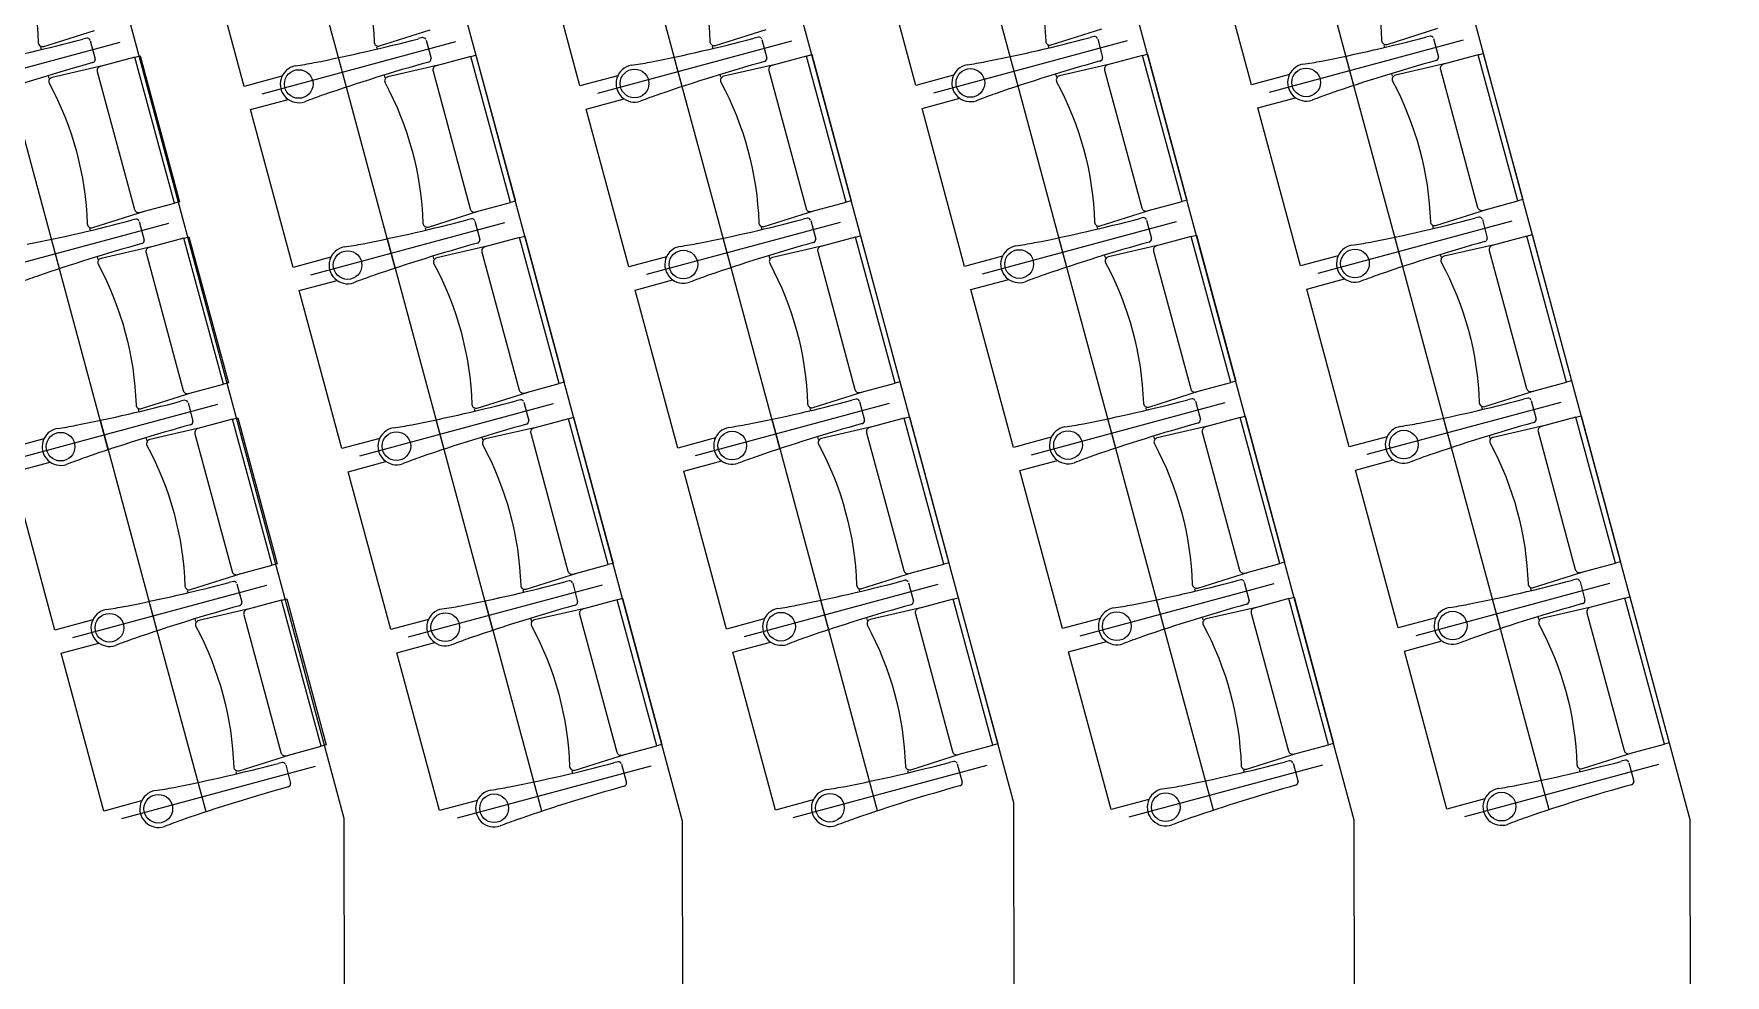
# Model space of a CAD drawing. Header units: millimetres. Extents: x 586 to 1010, y 369 to 668.
# Drawn here: x 701.26 to 706.3, y 480.1 to 482.91 of the extents above; entities that cross this region are included whole.
import ezdxf

# ---------------------------------------------------------------- set-up
doc = ezdxf.new("R2010")
doc.units = ezdxf.units.MM
doc.linetypes.add('CENTER', pattern=[2, 1.25, -0.25, 0.25, -0.25])
doc.linetypes.add('DASHED', pattern=[0.75, 0.5, -0.25])
doc.layers.add('plan line', color=7, linetype='Continuous', lineweight=15)

msp = doc.modelspace()

# ---------------------------------------------------------------- linework, layer by layer
at = {"color": 254, "lineweight": 25}
for points in [[(671.7124, 620.7085), (706.7355, 621.773), (754.2598, 613.8303), (814.6609, 600.1481), (855.7567, 598.0104), (895.0671, 567.0647), (920.0096, 542.0176), (952.0084, 521.2476), (977.2234, 504.6526), (979.6352, 479.2339), (986.3437, 463.8549), (988.7975, 462.3853)], [(654.944, 595.4717), (670.2671, 587.3174), (714.302, 595.1648), (787.0891, 595.1648), (819.3936, 580.9441), (821.0297, 562.8505), (813.4907, 552.7881), (808.7339, 539.6711), (796.4072, 534.7059), (791.0222, 527.249), (791.0222, 507.547), (797.3007, 476.5274), (814.9752, 463.8897), (836.1481, 474.6816), (874.0221, 478.5878), (885.7286, 462.7333), (863.0042, 436.0794), (845.7887, 420.6845), (845.1044, 408.6747)], [(639.2065, 583.4381), (644.7272, 575.638), (657.7961, 553.4401), (668.4043, 543.9291), (682.5178, 548.7307), (692.9838, 555.4778), (711.9339, 556.5828), (734.3456, 532.1334), (750.593, 477.7475), (754.1369, 444.164), (776.4657, 425.4473), (782.6172, 412.2355)]]:
    msp.add_spline(points, degree=3, dxfattribs=at)
at = {"layer": 'plan line'}
for p, q in [((705.1918, 480.5653), (703.6593, 486.249)), ((704.6594, 486.2506), (706.1919, 480.5668)), ((700.659, 486.2443), (702.1828, 480.5713)), ((703.1917, 480.5621), (701.6591, 486.2459)), ((702.6592, 486.2474), (704.1771, 480.6179)), ((703.8861, 482.7549), (703.7592, 483.2254)), ((704.8862, 482.7565), (704.7593, 483.227)), ((701.8859, 482.7517), (701.7591, 483.2222)), ((702.886, 482.7533), (702.7592, 483.2238)), ((701.4174, 482.8955), (701.4049, 482.8924)), ((701.4174, 482.8955), (701.4049, 482.8924)), ((701.4277, 482.8883), (701.4424, 482.833)), ((701.4277, 482.8883), (701.4424, 482.833)), ((702.4175, 482.8971), (702.405, 482.894)), ((702.4175, 482.8971), (702.405, 482.894)), ((702.4278, 482.8898), (702.4425, 482.8346)), ((702.4278, 482.8898), (702.4425, 482.8346)), ((703.4176, 482.8986), (703.4051, 482.8955)), ((703.4176, 482.8986), (703.4051, 482.8955)), ((703.4279, 482.8914), (703.4426, 482.8362)), ((703.4279, 482.8914), (703.4426, 482.8362)), ((704.2799, 482.8733), (704.2818, 482.8662)), ((704.4177, 482.9002), (704.4052, 482.8971)), ((704.4176, 482.9002), (704.4052, 482.8971)), ((704.428, 482.893), (704.4426, 482.8378)), ((704.428, 482.893), (704.4426, 482.8378)), ((705.28, 482.8749), (705.2819, 482.8678)), ((705.4177, 482.9018), (705.4053, 482.8987)), ((705.4177, 482.9018), (705.4053, 482.8987)), ((705.4281, 482.8946), (705.4427, 482.8393)), ((705.4281, 482.8946), (705.4427, 482.8393)), ((701.2796, 482.8686), (701.2815, 482.8615)), ((702.2797, 482.8701), (702.2816, 482.8631)), ((703.2798, 482.8717), (703.2817, 482.8647)), ((701.3024, 482.7839), (701.3046, 482.7757)), ((701.9985, 482.7821), (701.8859, 482.7517)), ((702.3025, 482.7854), (702.3047, 482.7773)), ((702.9986, 482.7837), (702.886, 482.7533)), ((703.3026, 482.787), (703.3048, 482.7789)), ((703.9987, 482.7852), (703.8861, 482.7549)), ((704.3027, 482.7886), (704.3049, 482.7805)), ((704.9988, 482.7868), (704.8862, 482.7565)), ((705.3028, 482.7902), (705.305, 482.782)), ((701.9045, 482.6827), (702.0171, 482.713)), ((702.0314, 482.2122), (701.9045, 482.6827)), ((702.9046, 482.6843), (703.0172, 482.7146)), ((703.0315, 482.2138), (702.9046, 482.6843)), ((703.9047, 482.6859), (704.0173, 482.7162)), ((704.0316, 482.2153), (703.9047, 482.6859)), ((704.9048, 482.6874), (705.0174, 482.7178)), ((705.0317, 482.2169), (704.9048, 482.6874)), ((701.4251, 482.329), (701.427, 482.322)), ((701.5628, 482.3559), (701.5504, 482.3528)), ((701.5628, 482.3559), (701.5504, 482.3528)), ((701.5732, 482.3487), (701.5878, 482.2935)), ((701.5732, 482.3487), (701.5878, 482.2935)), ((702.4252, 482.3306), (702.4271, 482.3236)), ((702.5629, 482.3575), (702.5505, 482.3544)), ((702.5629, 482.3575), (702.5505, 482.3544)), ((702.5733, 482.3503), (702.5879, 482.2951)), ((702.5733, 482.3503), (702.5879, 482.2951)), ((703.4253, 482.3322), (703.4272, 482.3251)), ((703.563, 482.3591), (703.5506, 482.356)), ((703.563, 482.3591), (703.5506, 482.356)), ((703.5734, 482.3519), (703.588, 482.2966)), ((703.5734, 482.3519), (703.588, 482.2966)), ((704.4254, 482.3338), (704.4273, 482.3267)), ((704.5631, 482.3607), (704.5507, 482.3576)), ((704.5631, 482.3607), (704.5507, 482.3576)), ((704.5735, 482.3535), (704.5881, 482.2982)), ((704.5735, 482.3535), (704.5881, 482.2982)), ((705.4254, 482.3353), (705.4273, 482.3283)), ((705.5632, 482.3623), (705.5507, 482.3592)), ((705.5632, 482.3623), (705.5507, 482.3592)), ((705.5736, 482.3551), (705.5882, 482.2998)), ((705.5736, 482.3551), (705.5882, 482.2998)), ((701.4479, 482.2443), (701.4501, 482.2362)), ((702.144, 482.2425), (702.0314, 482.2122)), ((702.448, 482.2459), (702.4502, 482.2378)), ((703.1441, 482.2441), (703.0315, 482.2138)), ((703.4481, 482.2475), (703.4503, 482.2394)), ((704.1442, 482.2457), (704.0316, 482.2153)), ((704.4482, 482.2491), (704.4504, 482.2409)), ((705.1442, 482.2473), (705.0317, 482.2169)), ((705.4483, 482.2506), (705.4505, 482.2425)), ((702.05, 482.1432), (702.1626, 482.1735)), ((703.0501, 482.1447), (703.1627, 482.1751)), ((704.0502, 482.1463), (704.1628, 482.1767)), ((705.0503, 482.1479), (705.1629, 482.1783)), ((702.1769, 481.6727), (702.05, 482.1432)), ((703.177, 481.6742), (703.0501, 482.1447)), ((704.1771, 481.6758), (704.0502, 482.1463)), ((705.1772, 481.6774), (705.0503, 482.1479)), ((701.7083, 481.8164), (701.6958, 481.8133)), ((701.7083, 481.8164), (701.6959, 481.8133)), ((702.7084, 481.818), (702.6959, 481.8149)), ((702.7084, 481.818), (702.696, 481.8149)), ((703.7085, 481.8196), (703.696, 481.8165)), ((703.7085, 481.8196), (703.696, 481.8165)), ((704.7086, 481.8211), (704.6961, 481.818)), ((704.7086, 481.8211), (704.6961, 481.818)), ((705.7087, 481.8227), (705.6962, 481.8196)), ((705.7087, 481.8227), (705.6962, 481.8196)), ((705.7191, 481.8155), (705.7337, 481.7603)), ((705.7191, 481.8155), (705.7337, 481.7603)), ((701.5706, 481.7895), (701.5725, 481.7824)), ((701.7187, 481.8092), (701.7333, 481.754)), ((701.7187, 481.8092), (701.7333, 481.754)), ((702.5707, 481.7911), (702.5726, 481.784)), ((702.7188, 481.8108), (702.7334, 481.7555)), ((702.7188, 481.8108), (702.7334, 481.7555)), ((703.5707, 481.7927), (703.5726, 481.7856)), ((703.7189, 481.8124), (703.7335, 481.7571)), ((703.7189, 481.8124), (703.7335, 481.7571)), ((704.5708, 481.7942), (704.5727, 481.7872)), ((704.719, 481.8139), (704.7336, 481.7587)), ((704.719, 481.8139), (704.7336, 481.7587)), ((705.5709, 481.7958), (705.5728, 481.7888)), ((701.2894, 481.7014), (701.1768, 481.6711)), ((701.5934, 481.7048), (701.5956, 481.6967)), ((702.2895, 481.703), (702.1769, 481.6727)), ((702.5935, 481.7064), (702.5957, 481.6982)), ((703.2896, 481.7046), (703.177, 481.6742)), ((703.5936, 481.708), (703.5958, 481.6998)), ((704.2896, 481.7062), (704.1771, 481.6758)), ((704.5937, 481.7095), (704.5959, 481.7014)), ((705.2897, 481.7077), (705.1772, 481.6774)), ((705.5938, 481.7111), (705.596, 481.703)), ((701.1954, 481.6021), (701.308, 481.6324)), ((702.1955, 481.6036), (702.3081, 481.634)), ((703.1956, 481.6052), (703.3082, 481.6356)), ((704.1957, 481.6068), (704.3083, 481.6371)), ((705.1958, 481.6084), (705.3083, 481.6387)), ((701.3223, 481.1316), (701.1954, 481.6021)), ((702.3224, 481.1331), (702.1955, 481.6036)), ((703.3225, 481.1347), (703.1956, 481.6052)), ((704.3226, 481.1363), (704.1957, 481.6068)), ((705.3226, 481.1379), (705.1958, 481.6084)), ((701.8538, 481.2769), (701.8413, 481.2738)), ((701.8538, 481.2769), (701.8413, 481.2738)), ((701.8642, 481.2697), (701.8788, 481.2144)), ((701.8642, 481.2697), (701.8788, 481.2144)), ((702.8539, 481.2785), (702.8414, 481.2754)), ((702.8539, 481.2785), (702.8414, 481.2754)), ((702.8643, 481.2713), (702.8789, 481.216)), ((702.8643, 481.2713), (702.8789, 481.216)), ((703.854, 481.28), (703.8415, 481.2769)), ((703.854, 481.28), (703.8415, 481.2769)), ((703.8644, 481.2728), (703.879, 481.2176)), ((703.8644, 481.2728), (703.879, 481.2176)), ((704.8541, 481.2816), (704.8416, 481.2785)), ((704.8541, 481.2816), (704.8416, 481.2785)), ((704.8644, 481.2744), (704.8791, 481.2192)), ((704.8644, 481.2744), (704.8791, 481.2192)), ((705.8542, 481.2832), (705.8417, 481.2801)), ((705.8542, 481.2832), (705.8417, 481.2801)), ((705.8645, 481.276), (705.8792, 481.2207)), ((705.8645, 481.276), (705.8792, 481.2207)), ((701.716, 481.25), (701.7179, 481.2429)), ((702.7161, 481.2515), (702.718, 481.2445)), ((703.7162, 481.2531), (703.7181, 481.2461)), ((704.7163, 481.2547), (704.7182, 481.2477)), ((705.7164, 481.2563), (705.7183, 481.2492)), ((701.4348, 481.1619), (701.3223, 481.1316)), ((701.7389, 481.1653), (701.7411, 481.1571)), ((702.4349, 481.1635), (702.3224, 481.1331)), ((702.739, 481.1669), (702.7412, 481.1587)), ((703.435, 481.1651), (703.3225, 481.1347)), ((703.7391, 481.1684), (703.7413, 481.1603)), ((704.4351, 481.1666), (704.3226, 481.1363)), ((704.7392, 481.17), (704.7413, 481.1619)), ((705.4352, 481.1682), (705.3226, 481.1379)), ((705.7392, 481.1716), (705.7414, 481.1635)), ((701.3409, 481.0625), (701.4535, 481.0929)), ((701.4677, 480.592), (701.3409, 481.0625)), ((702.341, 481.0641), (702.4536, 481.0945)), ((702.4678, 480.5936), (702.341, 481.0641)), ((703.3411, 481.0657), (703.4536, 481.096)), ((703.4679, 480.5952), (703.3411, 481.0657)), ((704.3412, 481.0673), (704.4537, 481.0976)), ((704.468, 480.5968), (704.3412, 481.0673)), ((705.3412, 481.0688), (705.4538, 481.0992)), ((705.4681, 480.5983), (705.3412, 481.0688)), ((701.8615, 480.7104), (701.8634, 480.7034)), ((701.9993, 480.7374), (701.9868, 480.7343)), ((702.0096, 480.7301), (702.0243, 480.6749)), ((702.8616, 480.712), (702.8635, 480.705)), ((702.9994, 480.7389), (702.9869, 480.7358)), ((703.0097, 480.7317), (703.0244, 480.6765)), ((703.8617, 480.7136), (703.8636, 480.7065)), ((703.9995, 480.7405), (703.987, 480.7374)), ((704.0098, 480.7333), (704.0245, 480.6781)), ((704.8618, 480.7152), (704.8637, 480.7081)), ((704.9996, 480.7421), (704.9871, 480.739)), ((705.0099, 480.7349), (705.0246, 480.6796)), ((705.8619, 480.7167), (705.8638, 480.7097)), ((705.9997, 480.7437), (705.9872, 480.7406)), ((706.01, 480.7365), (706.0246, 480.6812)), ((701.5803, 480.6224), (701.4677, 480.592)), ((702.5804, 480.624), (702.4678, 480.5936)), ((703.5805, 480.6255), (703.4679, 480.5952)), ((704.1771, 480.6179), (704.1946, 469.5437)), ((704.5806, 480.6271), (704.468, 480.5968)), ((705.5807, 480.6287), (705.4681, 480.5983)), ((702.1828, 480.5713), (702.2001, 469.5621)), ((703.209, 469.5964), (703.1917, 480.5621)), ((705.2023, 469.5739), (705.1918, 480.5653)), ((706.1919, 480.5668), (706.2092, 469.6012))]:
    msp.add_line(p, q, dxfattribs=at)
at = {"layer": 'plan line', "linetype": 'DASHED', "ltscale": 3}
for p, q in [((702.1905, 482.7497), (702.0214, 483.3769)), ((703.1906, 482.7513), (703.0215, 483.3785)), ((704.1907, 482.7529), (704.0216, 483.38)), ((705.1907, 482.7545), (705.0216, 483.3816)), ((701.3358, 482.2086), (701.1667, 482.8358)), ((702.336, 482.2102), (702.1668, 482.8374)), ((703.336, 482.2118), (703.1669, 482.8389)), ((704.3361, 482.2134), (704.167, 482.8405)), ((705.3362, 482.2149), (705.1671, 482.8421)), ((701.4813, 481.6691), (701.3122, 482.2962)), ((702.4814, 481.6707), (702.3123, 482.2978)), ((703.4815, 481.6723), (703.3124, 482.2994)), ((704.4816, 481.6738), (704.3125, 482.301)), ((705.4817, 481.6754), (705.3126, 482.3026)), ((701.6268, 481.1296), (701.4577, 481.7567)), ((702.6269, 481.1312), (702.4578, 481.7583)), ((703.627, 481.1327), (703.4579, 481.7599)), ((704.6271, 481.1343), (704.458, 481.7615)), ((705.6272, 481.1359), (705.4581, 481.763)), ((701.7723, 480.59), (701.6032, 481.2172)), ((702.7724, 480.5916), (702.6033, 481.2188)), ((703.7725, 480.5932), (703.6034, 481.2203)), ((704.7726, 480.5948), (704.6035, 481.2219)), ((705.7727, 480.5964), (705.6036, 481.2235))]:
    msp.add_line(p, q, dxfattribs=at)
at = {"layer": 'plan line', "linetype": 'CENTER', "ltscale": 3}
for p, q in [((701.5155, 482.8829), (700.9382, 482.7272)), ((701.5155, 482.8829), (700.9382, 482.7272)), ((702.5156, 482.8845), (701.9383, 482.7288)), ((702.5156, 482.8845), (701.9383, 482.7288)), ((703.5157, 482.8861), (702.9384, 482.7304)), ((703.5157, 482.8861), (702.9384, 482.7304)), ((704.5158, 482.8876), (703.9384, 482.732)), ((704.5158, 482.8876), (703.9384, 482.732)), ((705.5159, 482.8892), (704.9385, 482.7335)), ((705.5159, 482.8892), (704.9385, 482.7335)), ((701.661, 482.3434), (701.0836, 482.1877)), ((701.661, 482.3434), (701.0836, 482.1877)), ((702.6611, 482.3449), (702.0837, 482.1893)), ((702.6611, 482.3449), (702.0837, 482.1893)), ((703.6612, 482.3465), (703.0838, 482.1909)), ((703.6612, 482.3465), (703.0838, 482.1909)), ((704.6612, 482.3481), (704.0839, 482.1924)), ((704.6612, 482.3481), (704.0839, 482.1924)), ((705.6613, 482.3497), (705.084, 482.194)), ((705.6613, 482.3497), (705.084, 482.194)), ((701.8064, 481.8038), (701.2291, 481.6482)), ((701.8064, 481.8038), (701.2291, 481.6482)), ((702.8065, 481.8054), (702.2292, 481.6497)), ((702.8065, 481.8054), (702.2292, 481.6497)), ((703.8066, 481.807), (703.2293, 481.6513)), ((703.8066, 481.807), (703.2293, 481.6513)), ((704.8067, 481.8086), (704.2294, 481.6529)), ((704.8067, 481.8086), (704.2294, 481.6529)), ((705.8068, 481.8102), (705.2295, 481.6545)), ((705.8068, 481.8102), (705.2295, 481.6545)), ((701.9519, 481.2643), (701.3746, 481.1086)), ((701.9519, 481.2643), (701.3746, 481.1086)), ((702.952, 481.2659), (702.3747, 481.1102)), ((702.952, 481.2659), (702.3747, 481.1102)), ((703.9521, 481.2675), (703.3748, 481.1118)), ((703.9521, 481.2675), (703.3748, 481.1118)), ((704.9522, 481.269), (704.3749, 481.1134)), ((704.9522, 481.269), (704.3749, 481.1134)), ((705.9523, 481.2706), (705.375, 481.115)), ((705.9523, 481.2706), (705.375, 481.115)), ((702.0974, 480.7248), (701.5201, 480.5691)), ((703.0975, 480.7264), (702.5202, 480.5707)), ((704.0976, 480.7279), (703.5203, 480.5723)), ((705.0977, 480.7295), (704.5204, 480.5738)), ((706.0978, 480.7311), (705.5205, 480.5754))]:
    msp.add_line(p, q, dxfattribs=at)
at = {"layer": 'plan line'}
for points in [[(701.3228, 483.3538), (701.1685, 483.3182, 0.474715), (701.1598, 483.3006, -0.115865), (701.2728, 482.8815, 0.474715), (701.2892, 482.8707), (701.4402, 482.9185)], [(702.3229, 483.3554), (702.1686, 483.3198, 0.474715), (702.1599, 483.3022, -0.115865), (702.2729, 482.8831, 0.474715), (702.2893, 482.8723), (702.4403, 482.9201)], [(703.323, 483.3569), (703.1687, 483.3214, 0.474715), (703.16, 483.3038, -0.115865), (703.273, 482.8847, 0.474715), (703.2894, 482.8739), (703.4404, 482.9217)], [(704.3231, 483.3585), (704.1688, 483.323, 0.474715), (704.1601, 483.3054, -0.115865), (704.2731, 482.8863, 0.474715), (704.2895, 482.8754), (704.4405, 482.9232)], [(705.3232, 483.3601), (705.1689, 483.3245, 0.474715), (705.1602, 483.3069, -0.115865), (705.2732, 482.8879, 0.474715), (705.2896, 482.877), (705.4406, 482.9248)], [(701.5606, 482.8391), (701.4572, 482.8113, 0.414214), (701.4483, 482.7957), (701.559, 482.385, 0.414214), (701.5746, 482.376), (701.6787, 482.404), (701.5606, 482.8391)], [(702.5607, 482.8407), (702.4573, 482.8129, 0.414214), (702.4484, 482.7973), (702.5591, 482.3865, 0.414214), (702.5747, 482.3776), (702.6788, 482.4056), (702.5607, 482.8407)], [(703.5608, 482.8423), (703.4574, 482.8144, 0.414214), (703.4485, 482.7989), (703.5592, 482.3881, 0.414214), (703.5748, 482.3792), (703.6789, 482.4072), (703.5608, 482.8423)], [(704.5609, 482.8438), (704.4575, 482.816, 0.414214), (704.4486, 482.8004), (704.5593, 482.3897, 0.414214), (704.5749, 482.3807), (704.679, 482.4088), (704.5609, 482.8438)], [(705.5609, 482.8454), (705.4576, 482.8176, 0.414214), (705.4487, 482.802), (705.5594, 482.3913, 0.414214), (705.575, 482.3823), (705.6791, 482.4103), (705.5609, 482.8454)], [(701.4683, 482.8143), (701.314, 482.7787, 0.474715), (701.3053, 482.7611, -0.115865), (701.4183, 482.342, 0.474715), (701.4347, 482.3312), (701.5857, 482.379)], [(702.4684, 482.8158), (702.3141, 482.7803, 0.474715), (702.3054, 482.7627, -0.115865), (702.4184, 482.3436, 0.474715), (702.4348, 482.3327), (702.5858, 482.3806)], [(703.4685, 482.8174), (703.3142, 482.7819, 0.474715), (703.3055, 482.7643, -0.115865), (703.4185, 482.3452, 0.474715), (703.4349, 482.3343), (703.5859, 482.3821)], [(704.4686, 482.819), (704.3143, 482.7834, 0.474715), (704.3056, 482.7658, -0.115865), (704.4186, 482.3468, 0.474715), (704.435, 482.3359), (704.586, 482.3837)], [(705.4687, 482.8206), (705.3144, 482.785, 0.474715), (705.3057, 482.7674, -0.115865), (705.4187, 482.3483, 0.474715), (705.435, 482.3375), (705.586, 482.3853)], [(701.6138, 482.2747), (701.4595, 482.2392, 0.474715), (701.4508, 482.2216, -0.115865), (701.5638, 481.8025, 0.474715), (701.5801, 481.7916), (701.7311, 481.8395)], [(701.7061, 482.2996), (701.6027, 482.2718, 0.414214), (701.5938, 482.2562), (701.7045, 481.8454, 0.414214), (701.7201, 481.8365), (701.8242, 481.8645), (701.7061, 482.2996)], [(702.6139, 482.2763), (702.4596, 482.2408, 0.474715), (702.4509, 482.2232, -0.115865), (702.5639, 481.8041, 0.474715), (702.5802, 481.7932), (702.7312, 481.841)], [(702.7062, 482.3012), (702.6028, 482.2733, 0.414214), (702.5939, 482.2578), (702.7046, 481.847, 0.414214), (702.7202, 481.8381), (702.8243, 481.8661), (702.7062, 482.3012)], [(703.614, 482.2779), (703.4597, 482.2423, 0.474715), (703.451, 482.2247, -0.115865), (703.564, 481.8056, 0.474715), (703.5803, 481.7948), (703.7313, 481.8426)], [(703.7063, 482.3027), (703.6029, 482.2749, 0.414214), (703.594, 482.2593), (703.7047, 481.8486, 0.414214), (703.7203, 481.8396), (703.8244, 481.8677), (703.7063, 482.3027)], [(704.6141, 482.2795), (704.4598, 482.2439, 0.474715), (704.4511, 482.2263, -0.115865), (704.5641, 481.8072, 0.474715), (704.5804, 481.7964), (704.7314, 481.8442)], [(704.7063, 482.3043), (704.603, 482.2765, 0.414214), (704.5941, 482.2609), (704.7048, 481.8502, 0.414214), (704.7204, 481.8412), (704.8244, 481.8692), (704.7063, 482.3043)], [(705.6141, 482.281), (705.4598, 482.2455, 0.474715), (705.4512, 482.2279, -0.115865), (705.5642, 481.8088, 0.474715), (705.5805, 481.7979), (705.7315, 481.8458)], [(705.7064, 482.3059), (705.6031, 482.2781, 0.414214), (705.5941, 482.2625), (705.7049, 481.8517, 0.414214), (705.7205, 481.8428), (705.8245, 481.8708), (705.7064, 482.3059)], [(704.8518, 481.7648), (704.7485, 481.737, 0.414214), (704.7395, 481.7214), (704.8503, 481.3106, 0.414214), (704.8659, 481.3017), (704.9699, 481.3297), (704.8518, 481.7648)], [(705.8519, 481.7664), (705.7486, 481.7385, 0.414214), (705.7396, 481.723), (705.8504, 481.3122, 0.414214), (705.8659, 481.3033), (705.97, 481.3313), (705.8519, 481.7664)], [(701.7593, 481.7352), (701.605, 481.6996, 0.474715), (701.5963, 481.682, -0.115865), (701.7093, 481.263, 0.474715), (701.7256, 481.2521), (701.8766, 481.2999)], [(701.8515, 481.7601), (701.7482, 481.7322, 0.414214), (701.7393, 481.7167), (701.85, 481.3059, 0.414214), (701.8656, 481.2969), (701.9696, 481.325), (701.8515, 481.7601)], [(702.7594, 481.7368), (702.6051, 481.7012, 0.474715), (702.5964, 481.6836, -0.115865), (702.7094, 481.2645, 0.474715), (702.7257, 481.2537), (702.8767, 481.3015)], [(702.8516, 481.7616), (702.7483, 481.7338, 0.414214), (702.7394, 481.7182), (702.8501, 481.3075, 0.414214), (702.8657, 481.2985), (702.9697, 481.3266), (702.8516, 481.7616)], [(703.7595, 481.7384), (703.6051, 481.7028, 0.474715), (703.5965, 481.6852, -0.115865), (703.7095, 481.2661, 0.474715), (703.7258, 481.2553), (703.8768, 481.3031)], [(703.8517, 481.7632), (703.7484, 481.7354, 0.414214), (703.7394, 481.7198), (703.8502, 481.3091, 0.414214), (703.8658, 481.3001), (703.9698, 481.3281), (703.8517, 481.7632)], [(704.7595, 481.7399), (704.6052, 481.7044, 0.474715), (704.5966, 481.6868, -0.115865), (704.7096, 481.2677, 0.474715), (704.7259, 481.2568), (704.8769, 481.3047)], [(705.7596, 481.7415), (705.6053, 481.706, 0.474715), (705.5966, 481.6884, -0.115865), (705.7097, 481.2693, 0.474715), (705.726, 481.2584), (705.877, 481.3062)], [(701.997, 481.2205), (701.8937, 481.1927, 0.414214), (701.8847, 481.1771), (701.9955, 480.7664, 0.414214), (702.0111, 480.7574), (702.1151, 480.7854), (701.997, 481.2205)], [(702.9971, 481.2221), (702.8938, 481.1943, 0.414214), (702.8848, 481.1787), (702.9956, 480.7679, 0.414214), (703.0112, 480.759), (703.1152, 480.787), (702.9971, 481.2221)], [(703.9972, 481.2237), (703.8939, 481.1958, 0.414214), (703.8849, 481.1803), (703.9957, 480.7695, 0.414214), (704.0112, 480.7606), (704.1153, 480.7886), (703.9972, 481.2237)], [(704.9973, 481.2253), (704.894, 481.1974, 0.414214), (704.885, 481.1819), (704.9958, 480.7711, 0.414214), (705.0113, 480.7621), (705.1154, 480.7902), (704.9973, 481.2253)], [(705.9974, 481.2268), (705.8941, 481.199, 0.414214), (705.8851, 481.1834), (705.9959, 480.7727, 0.414214), (706.0114, 480.7637), (706.1155, 480.7918), (705.9974, 481.2268)], [(701.9047, 481.1957), (701.7504, 481.1601, 0.474715), (701.7418, 481.1425, -0.115865), (701.8548, 480.7234, 0.474715), (701.8711, 480.7126), (702.0221, 480.7604)], [(702.9048, 481.1972), (702.7505, 481.1617, 0.474715), (702.7419, 481.1441, -0.115865), (702.8549, 480.725, 0.474715), (702.8712, 480.7142), (703.0222, 480.762)], [(703.9049, 481.1988), (703.7506, 481.1633, 0.474715), (703.742, 481.1457, -0.115865), (703.855, 480.7266, 0.474715), (703.8713, 480.7157), (704.0223, 480.7635)], [(704.905, 481.2004), (704.7507, 481.1648, 0.474715), (704.742, 481.1473, -0.115865), (704.855, 480.7282, 0.474715), (704.8714, 480.7173), (705.0224, 480.7651)], [(705.9051, 481.202), (705.7508, 481.1664, 0.474715), (705.7421, 481.1488, -0.115865), (705.8551, 480.7297, 0.474715), (705.8715, 480.7189), (706.0225, 480.7667)]]:
    msp.add_lwpolyline(points, format="xyb", dxfattribs=at)
for points in [[(701.576, 482.8433), (701.6934, 482.408), (701.6787, 482.404), (701.5606, 482.8391), (701.576, 482.8433)], [(702.5761, 482.8449), (702.6935, 482.4096), (702.6788, 482.4056), (702.5607, 482.8407), (702.5761, 482.8449)], [(703.5762, 482.8464), (703.6936, 482.4112), (703.6789, 482.4072), (703.5608, 482.8423), (703.5762, 482.8464)], [(704.5763, 482.848), (704.6937, 482.4127), (704.679, 482.4088), (704.5609, 482.8438), (704.5763, 482.848)], [(705.5764, 482.8496), (705.6938, 482.4143), (705.6791, 482.4103), (705.5609, 482.8454), (705.5764, 482.8496)], [(701.7215, 482.3037), (701.8389, 481.8685), (701.8242, 481.8645), (701.7061, 482.2996), (701.7215, 482.3037)], [(702.7216, 482.3053), (702.839, 481.8701), (702.8243, 481.8661), (702.7062, 482.3012), (702.7216, 482.3053)], [(703.7217, 482.3069), (703.8391, 481.8716), (703.8244, 481.8677), (703.7063, 482.3027), (703.7217, 482.3069)], [(704.7218, 482.3085), (704.8392, 481.8732), (704.8244, 481.8692), (704.7063, 482.3043), (704.7218, 482.3085)], [(705.7219, 482.3101), (705.8392, 481.8748), (705.8245, 481.8708), (705.7064, 482.3059), (705.7219, 482.3101)], [(702.8671, 481.7658), (702.9845, 481.3305), (702.9697, 481.3266), (702.8516, 481.7616), (702.8671, 481.7658)], [(703.8672, 481.7674), (703.9846, 481.3321), (703.9698, 481.3281), (703.8517, 481.7632), (703.8672, 481.7674)], [(704.8673, 481.769), (704.9846, 481.3337), (704.9699, 481.3297), (704.8518, 481.7648), (704.8673, 481.769)], [(705.8674, 481.7705), (705.9847, 481.3353), (705.97, 481.3313), (705.8519, 481.7664), (705.8674, 481.7705)], [(701.867, 481.7642), (701.9844, 481.3289), (701.9696, 481.325), (701.8515, 481.7601), (701.867, 481.7642)], [(702.0125, 481.2247), (702.1298, 480.7894), (702.1151, 480.7854), (701.997, 481.2205), (702.0125, 481.2247)], [(703.0126, 481.2263), (703.1299, 480.791), (703.1152, 480.787), (702.9971, 481.2221), (703.0126, 481.2263)], [(704.0127, 481.2278), (704.13, 480.7926), (704.1153, 480.7886), (703.9972, 481.2237), (704.0127, 481.2278)], [(705.0128, 481.2294), (705.1301, 480.7941), (705.1154, 480.7902), (704.9973, 481.2253), (705.0128, 481.2294)], [(706.0128, 481.231), (706.1302, 480.7957), (706.1155, 480.7918), (705.9974, 481.2268), (706.0128, 481.231)]]:
    msp.add_lwpolyline(points, dxfattribs=at)
for centre in [(702.0484, 482.7589), (702.0484, 482.7589), (703.0485, 482.7604), (703.0485, 482.7604), (704.0486, 482.762), (704.0486, 482.762), (705.0487, 482.7636), (705.0487, 482.7636), (702.1939, 482.2193), (702.1939, 482.2193), (703.194, 482.2209), (703.194, 482.2209), (704.1941, 482.2225), (704.1941, 482.2225), (705.1941, 482.2241), (705.1941, 482.2241), (701.3392, 481.6782), (701.3392, 481.6782), (702.3393, 481.6798), (702.3393, 481.6798), (703.3394, 481.6814), (703.3394, 481.6814), (704.3395, 481.683), (704.3395, 481.683), (705.3396, 481.6845), (705.3396, 481.6845), (701.4847, 481.1387), (701.4847, 481.1387), (702.4848, 481.1403), (702.4848, 481.1403), (703.4849, 481.1418), (703.4849, 481.1418), (704.485, 481.1434), (704.485, 481.1434), (705.4851, 481.145), (705.4851, 481.145), (701.6302, 480.5992), (702.6303, 480.6007), (703.6304, 480.6023), (704.6305, 480.6039), (705.6306, 480.6055)]:
    msp.add_circle(centre, 0.0427, dxfattribs=at)
for centre, radius, start, end in [((700.1309, 487.7238), 4.9966, 281.1162, 284.7717), ((700.1309, 487.7238), 4.9966, 281.1162, 284.7717), ((701.4184, 482.8862), 0.00935, 23.5288, 96.652), ((701.4184, 482.8862), 0.00935, 23.5288, 96.652), ((701.131, 487.7254), 4.9966, 281.1162, 284.7717), ((701.131, 487.7254), 4.9966, 281.1162, 284.7717), ((702.4185, 482.8878), 0.00935, 23.5288, 96.652), ((702.4185, 482.8878), 0.00935, 23.5288, 96.652), ((702.1311, 487.727), 4.9966, 281.1162, 284.7717), ((702.1311, 487.727), 4.9966, 281.1162, 284.7717), ((703.4186, 482.8893), 0.00935, 23.5288, 96.652), ((703.4186, 482.8893), 0.00935, 23.5288, 96.652), ((703.1312, 487.7286), 4.9966, 281.1162, 284.7717), ((703.1312, 487.7286), 4.9966, 281.1162, 284.7717), ((704.4187, 482.8909), 0.00935, 23.5288, 96.652), ((704.4187, 482.8909), 0.00935, 23.5288, 96.652), ((704.1313, 487.7302), 4.9966, 281.1162, 284.7717), ((704.1313, 487.7302), 4.9966, 281.1162, 284.7717), ((705.4188, 482.8925), 0.00935, 23.5288, 96.652), ((705.4188, 482.8925), 0.00935, 23.5288, 96.652), ((702.8638, 477.689), 5.3287, 105.5499, 109.0735), ((702.8638, 477.689), 5.3287, 105.5499, 109.0735), ((701.4327, 482.832), 0.00967, 284.4661, 5.9165), ((701.4327, 482.832), 0.00967, 284.4661, 5.9165), ((701.8991, 483.798), 0.9947, 278.0552, 281.318), ((701.8991, 483.798), 0.9947, 278.0552, 281.318), ((703.8639, 477.6906), 5.3287, 105.5499, 109.0735), ((703.8639, 477.6906), 5.3287, 105.5499, 109.0735), ((702.4328, 482.8336), 0.00967, 284.4661, 5.9165), ((702.4328, 482.8336), 0.00967, 284.4661, 5.9165), ((702.8992, 483.7995), 0.9947, 278.0552, 281.318), ((702.8992, 483.7995), 0.9947, 278.0552, 281.318), ((704.864, 477.6922), 5.3287, 105.5499, 109.0735), ((704.864, 477.6922), 5.3287, 105.5499, 109.0735), ((703.4329, 482.8352), 0.00967, 284.4661, 5.9165), ((703.4329, 482.8352), 0.00967, 284.4661, 5.9165), ((703.8993, 483.8011), 0.9947, 278.0552, 281.318), ((703.8993, 483.8011), 0.9947, 278.0552, 281.318), ((705.864, 477.6938), 5.3287, 105.5499, 109.0735), ((705.864, 477.6938), 5.3287, 105.5499, 109.0735), ((704.433, 482.8368), 0.00967, 284.4661, 5.9165), ((704.433, 482.8368), 0.00967, 284.4661, 5.9165), ((704.8994, 483.8027), 0.9947, 278.0552, 281.318), ((704.8994, 483.8027), 0.9947, 278.0552, 281.318), ((706.8641, 477.6953), 5.3287, 105.5499, 109.0735), ((706.8641, 477.6953), 5.3287, 105.5499, 109.0735), ((705.4331, 482.8383), 0.00967, 284.4661, 5.9165), ((705.4331, 482.8383), 0.00967, 284.4661, 5.9165), ((702.0487, 482.7586), 0.0554, 100.5424, 288.5847), ((702.0487, 482.7586), 0.0554, 100.5424, 288.5847), ((703.0487, 482.7602), 0.0554, 100.5424, 288.5847), ((703.0487, 482.7602), 0.0554, 100.5424, 288.5847), ((704.0488, 482.7617), 0.0554, 100.5424, 288.5847), ((704.0488, 482.7617), 0.0554, 100.5424, 288.5847), ((705.0489, 482.7633), 0.0554, 100.5424, 288.5847), ((705.0489, 482.7633), 0.0554, 100.5424, 288.5847), ((703.46, 479.0044), 3.9554, 109.7628, 110.6309), ((703.46, 479.0044), 3.9554, 109.7628, 110.6309), ((704.4601, 479.006), 3.9554, 109.7628, 110.6309), ((704.4601, 479.006), 3.9554, 109.7628, 110.6309), ((705.4601, 479.0075), 3.9554, 109.7628, 110.6309), ((705.4601, 479.0075), 3.9554, 109.7628, 110.6309), ((706.4602, 479.0091), 3.9554, 109.7628, 110.6309), ((706.4602, 479.0091), 3.9554, 109.7628, 110.6309), ((700.2764, 487.1843), 4.9966, 281.1162, 284.7717), ((700.2764, 487.1843), 4.9966, 281.1162, 284.7717), ((701.5639, 482.3467), 0.00935, 23.5288, 96.652), ((701.5639, 482.3467), 0.00935, 23.5288, 96.652), ((701.2765, 487.1859), 4.9966, 281.1162, 284.7717), ((701.2765, 487.1859), 4.9966, 281.1162, 284.7717), ((702.564, 482.3482), 0.00935, 23.5288, 96.652), ((702.564, 482.3482), 0.00935, 23.5288, 96.652), ((702.2766, 487.1875), 4.9966, 281.1162, 284.7717), ((702.2766, 487.1875), 4.9966, 281.1162, 284.7717), ((703.5641, 482.3498), 0.00935, 23.5288, 96.652), ((703.5641, 482.3498), 0.00935, 23.5288, 96.652), ((703.2767, 487.189), 4.9966, 281.1162, 284.7717), ((703.2767, 487.189), 4.9966, 281.1162, 284.7717), ((704.5642, 482.3514), 0.00935, 23.5288, 96.652), ((704.5642, 482.3514), 0.00935, 23.5288, 96.652), ((704.2768, 487.1906), 4.9966, 281.1162, 284.7717), ((704.2768, 487.1906), 4.9966, 281.1162, 284.7717), ((705.5643, 482.353), 0.00935, 23.5288, 96.652), ((705.5643, 482.353), 0.00935, 23.5288, 96.652), ((703.0092, 477.1495), 5.3287, 105.5499, 109.0735), ((703.0092, 477.1495), 5.3287, 105.5499, 109.0735), ((701.5782, 482.2925), 0.00967, 284.4661, 5.9165), ((701.5782, 482.2925), 0.00967, 284.4661, 5.9165), ((702.1941, 482.219), 0.0554, 100.5424, 288.5847), ((702.1941, 482.219), 0.0554, 100.5424, 288.5847), ((702.0446, 483.2584), 0.9947, 278.0552, 281.318), ((702.0446, 483.2584), 0.9947, 278.0552, 281.318), ((704.0093, 477.1511), 5.3287, 105.5499, 109.0735), ((704.0093, 477.1511), 5.3287, 105.5499, 109.0735), ((702.5783, 482.2941), 0.00967, 284.4661, 5.9165), ((702.5783, 482.2941), 0.00967, 284.4661, 5.9165), ((703.1942, 482.2206), 0.0554, 100.5424, 288.5847), ((703.1942, 482.2206), 0.0554, 100.5424, 288.5847), ((703.0447, 483.26), 0.9947, 278.0552, 281.318), ((703.0447, 483.26), 0.9947, 278.0552, 281.318), ((705.0094, 477.1527), 5.3287, 105.5499, 109.0735), ((705.0094, 477.1527), 5.3287, 105.5499, 109.0735), ((703.5784, 482.2957), 0.00967, 284.4661, 5.9165), ((703.5784, 482.2957), 0.00967, 284.4661, 5.9165), ((704.1943, 482.2222), 0.0554, 100.5424, 288.5847), ((704.1943, 482.2222), 0.0554, 100.5424, 288.5847), ((704.0448, 483.2616), 0.9947, 278.0552, 281.318), ((704.0448, 483.2616), 0.9947, 278.0552, 281.318), ((706.0095, 477.1542), 5.3287, 105.5499, 109.0735), ((706.0095, 477.1542), 5.3287, 105.5499, 109.0735), ((704.5785, 482.2972), 0.00967, 284.4661, 5.9165), ((704.5785, 482.2972), 0.00967, 284.4661, 5.9165), ((705.1944, 482.2238), 0.0554, 100.5424, 288.5847), ((705.1944, 482.2238), 0.0554, 100.5424, 288.5847), ((705.0449, 483.2632), 0.9947, 278.0552, 281.318), ((705.0449, 483.2632), 0.9947, 278.0552, 281.318), ((707.0096, 477.1558), 5.3287, 105.5499, 109.0735), ((707.0096, 477.1558), 5.3287, 105.5499, 109.0735), ((705.5786, 482.2988), 0.00967, 284.4661, 5.9165), ((705.5786, 482.2988), 0.00967, 284.4661, 5.9165), ((702.6053, 478.4633), 3.9554, 109.7628, 110.6309), ((702.6053, 478.4633), 3.9554, 109.7628, 110.6309), ((703.6054, 478.4649), 3.9554, 109.7628, 110.6309), ((703.6054, 478.4649), 3.9554, 109.7628, 110.6309), ((704.6055, 478.4664), 3.9554, 109.7628, 110.6309), ((704.6055, 478.4664), 3.9554, 109.7628, 110.6309), ((705.6056, 478.468), 3.9554, 109.7628, 110.6309), ((705.6056, 478.468), 3.9554, 109.7628, 110.6309), ((706.6057, 478.4696), 3.9554, 109.7628, 110.6309), ((706.6057, 478.4696), 3.9554, 109.7628, 110.6309), ((701.7094, 481.8071), 0.00935, 23.5288, 96.652), ((701.7094, 481.8071), 0.00935, 23.5288, 96.652), ((701.422, 486.6464), 4.9966, 281.1162, 284.7717), ((701.422, 486.6464), 4.9966, 281.1162, 284.7717), ((702.7095, 481.8087), 0.00935, 23.5288, 96.652), ((702.7095, 481.8087), 0.00935, 23.5288, 96.652), ((702.4221, 486.6479), 4.9966, 281.1162, 284.7717), ((702.4221, 486.6479), 4.9966, 281.1162, 284.7717), ((703.7096, 481.8103), 0.00935, 23.5288, 96.652), ((703.7096, 481.8103), 0.00935, 23.5288, 96.652), ((703.4222, 486.6495), 4.9966, 281.1162, 284.7717), ((703.4222, 486.6495), 4.9966, 281.1162, 284.7717), ((704.7097, 481.8119), 0.00935, 23.5288, 96.652), ((704.7097, 481.8119), 0.00935, 23.5288, 96.652), ((704.4222, 486.6511), 4.9966, 281.1162, 284.7717), ((704.4222, 486.6511), 4.9966, 281.1162, 284.7717), ((705.7098, 481.8134), 0.00935, 23.5288, 96.652), ((705.7098, 481.8134), 0.00935, 23.5288, 96.652), ((700.4219, 486.6448), 4.9966, 281.1162, 284.7717), ((700.4219, 486.6448), 4.9966, 281.1162, 284.7717), ((701.3395, 481.6779), 0.0554, 100.5424, 288.5847), ((701.3395, 481.6779), 0.0554, 100.5424, 288.5847), ((701.19, 482.7173), 0.9947, 278.0552, 281.318), ((701.19, 482.7173), 0.9947, 278.0552, 281.318), ((703.1547, 476.61), 5.3287, 105.5499, 109.0735), ((703.1547, 476.61), 5.3287, 105.5499, 109.0735), ((701.7237, 481.753), 0.00967, 284.4661, 5.9165), ((701.7237, 481.753), 0.00967, 284.4661, 5.9165), ((702.3396, 481.6795), 0.0554, 100.5424, 288.5847), ((702.3396, 481.6795), 0.0554, 100.5424, 288.5847), ((702.1901, 482.7189), 0.9947, 278.0552, 281.318), ((702.1901, 482.7189), 0.9947, 278.0552, 281.318), ((704.1548, 476.6116), 5.3287, 105.5499, 109.0735), ((704.1548, 476.6116), 5.3287, 105.5499, 109.0735), ((702.7238, 481.7545), 0.00967, 284.4661, 5.9165), ((702.7238, 481.7545), 0.00967, 284.4661, 5.9165), ((703.3397, 481.6811), 0.0554, 100.5424, 288.5847), ((703.3397, 481.6811), 0.0554, 100.5424, 288.5847), ((703.1902, 482.7205), 0.9947, 278.0552, 281.318), ((703.1902, 482.7205), 0.9947, 278.0552, 281.318), ((705.1549, 476.6131), 5.3287, 105.5499, 109.0735), ((705.1549, 476.6131), 5.3287, 105.5499, 109.0735), ((703.7239, 481.7561), 0.00967, 284.4661, 5.9165), ((703.7239, 481.7561), 0.00967, 284.4661, 5.9165), ((704.3398, 481.6827), 0.0554, 100.5424, 288.5847), ((704.3398, 481.6827), 0.0554, 100.5424, 288.5847), ((704.1903, 482.722), 0.9947, 278.0552, 281.318), ((704.1903, 482.722), 0.9947, 278.0552, 281.318), ((706.155, 476.6147), 5.3287, 105.5499, 109.0735), ((706.155, 476.6147), 5.3287, 105.5499, 109.0735), ((704.724, 481.7577), 0.00967, 284.4661, 5.9165), ((704.724, 481.7577), 0.00967, 284.4661, 5.9165), ((705.3399, 481.6842), 0.0554, 100.5424, 288.5847), ((705.3399, 481.6842), 0.0554, 100.5424, 288.5847), ((705.1904, 482.7236), 0.9947, 278.0552, 281.318), ((705.1904, 482.7236), 0.9947, 278.0552, 281.318), ((707.1551, 476.6163), 5.3287, 105.5499, 109.0735), ((707.1551, 476.6163), 5.3287, 105.5499, 109.0735), ((705.7241, 481.7593), 0.00967, 284.4661, 5.9165), ((705.7241, 481.7593), 0.00967, 284.4661, 5.9165), ((702.7508, 477.9237), 3.9554, 109.7628, 110.6309), ((702.7508, 477.9237), 3.9554, 109.7628, 110.6309), ((703.7509, 477.9253), 3.9554, 109.7628, 110.6309), ((703.7509, 477.9253), 3.9554, 109.7628, 110.6309), ((704.751, 477.9269), 3.9554, 109.7628, 110.6309), ((704.751, 477.9269), 3.9554, 109.7628, 110.6309), ((705.7511, 477.9285), 3.9554, 109.7628, 110.6309), ((705.7511, 477.9285), 3.9554, 109.7628, 110.6309), ((706.7512, 477.9301), 3.9554, 109.7628, 110.6309), ((706.7512, 477.9301), 3.9554, 109.7628, 110.6309), ((700.5674, 486.1052), 4.9966, 281.1162, 284.7717), ((700.5673, 486.1052), 4.9966, 281.1162, 284.7717), ((701.8549, 481.2676), 0.00935, 23.5288, 96.652), ((701.8549, 481.2676), 0.00935, 23.5288, 96.652), ((701.5675, 486.1068), 4.9966, 281.1162, 284.7717), ((701.5674, 486.1068), 4.9966, 281.1162, 284.7717), ((702.855, 481.2692), 0.00935, 23.5288, 96.652), ((702.855, 481.2692), 0.00935, 23.5288, 96.652), ((702.5675, 486.1084), 4.9966, 281.1162, 284.7717), ((702.5675, 486.1084), 4.9966, 281.1162, 284.7717), ((703.8551, 481.2708), 0.00935, 23.5288, 96.652), ((703.8551, 481.2708), 0.00935, 23.5288, 96.652), ((703.5676, 486.11), 4.9966, 281.1162, 284.7717), ((703.5676, 486.11), 4.9966, 281.1162, 284.7717), ((704.8552, 481.2723), 0.00935, 23.5288, 96.652), ((704.8552, 481.2723), 0.00935, 23.5288, 96.652), ((704.5677, 486.1116), 4.9966, 281.1162, 284.7717), ((704.5677, 486.1116), 4.9966, 281.1162, 284.7717), ((705.8553, 481.2739), 0.00935, 23.5288, 96.652), ((705.8553, 481.2739), 0.00935, 23.5288, 96.652), ((701.8692, 481.2134), 0.00967, 284.4661, 5.9165), ((701.8692, 481.2134), 0.00967, 284.4661, 5.9165), ((702.8693, 481.215), 0.00967, 284.4661, 5.9165), ((702.8693, 481.215), 0.00967, 284.4661, 5.9165), ((703.8694, 481.2166), 0.00967, 284.4661, 5.9165), ((703.8694, 481.2166), 0.00967, 284.4661, 5.9165), ((704.8695, 481.2182), 0.00967, 284.4661, 5.9165), ((704.8695, 481.2182), 0.00967, 284.4661, 5.9165), ((707.3006, 476.0768), 5.3287, 105.5499, 109.0735), ((707.3006, 476.0768), 5.3287, 105.5499, 109.0735), ((705.8695, 481.2197), 0.00967, 284.4661, 5.9165), ((705.8695, 481.2197), 0.00967, 284.4661, 5.9165), ((701.485, 481.1384), 0.0554, 100.5424, 288.5847), ((701.485, 481.1384), 0.0554, 100.5424, 288.5847), ((701.3355, 482.1778), 0.9947, 278.0552, 281.318), ((701.3355, 482.1778), 0.9947, 278.0552, 281.318), ((703.3002, 476.0704), 5.3287, 105.5499, 109.0735), ((703.3002, 476.0704), 5.3287, 105.5499, 109.0735), ((702.4851, 481.14), 0.0554, 100.5424, 288.5847), ((702.4851, 481.14), 0.0554, 100.5424, 288.5847), ((702.3356, 482.1794), 0.9947, 278.0552, 281.318), ((702.3356, 482.1794), 0.9947, 278.0552, 281.318), ((704.3003, 476.072), 5.3287, 105.5499, 109.0735), ((704.3003, 476.072), 5.3287, 105.5499, 109.0735), ((703.4852, 481.1416), 0.0554, 100.5424, 288.5847), ((703.4852, 481.1416), 0.0554, 100.5424, 288.5847), ((703.3357, 482.1809), 0.9947, 278.0552, 281.318), ((703.3357, 482.1809), 0.9947, 278.0552, 281.318), ((705.3004, 476.0736), 5.3287, 105.5499, 109.0735), ((705.3004, 476.0736), 5.3287, 105.5499, 109.0735), ((704.4853, 481.1431), 0.0554, 100.5424, 288.5847), ((704.4853, 481.1431), 0.0554, 100.5424, 288.5847), ((704.3358, 482.1825), 0.9947, 278.0552, 281.318), ((704.3358, 482.1825), 0.9947, 278.0552, 281.318), ((706.3005, 476.0752), 5.3287, 105.5499, 109.0735), ((706.3005, 476.0752), 5.3287, 105.5499, 109.0735), ((705.4854, 481.1447), 0.0554, 100.5424, 288.5847), ((705.4854, 481.1447), 0.0554, 100.5424, 288.5847), ((705.3358, 482.1841), 0.9947, 278.0552, 281.318), ((705.3358, 482.1841), 0.9947, 278.0552, 281.318), ((704.8965, 477.3874), 3.9554, 109.7628, 110.6309), ((704.8965, 477.3874), 3.9554, 109.7628, 110.6309), ((705.8966, 477.389), 3.9554, 109.7628, 110.6309), ((705.8966, 477.389), 3.9554, 109.7628, 110.6309), ((706.8967, 477.3905), 3.9554, 109.7628, 110.6309), ((706.8967, 477.3905), 3.9554, 109.7628, 110.6309), ((702.8963, 477.3842), 3.9554, 109.7628, 110.6309), ((702.8963, 477.3842), 3.9554, 109.7628, 110.6309), ((703.8964, 477.3858), 3.9554, 109.7628, 110.6309), ((703.8964, 477.3858), 3.9554, 109.7628, 110.6309), ((700.7128, 485.5657), 4.9966, 281.1162, 284.7717), ((702.0004, 480.7281), 0.00935, 23.5288, 96.652), ((701.7129, 485.5673), 4.9966, 281.1162, 284.7717), ((703.0005, 480.7296), 0.00935, 23.5288, 96.652), ((702.713, 485.5689), 4.9966, 281.1162, 284.7717), ((704.0006, 480.7312), 0.00935, 23.5288, 96.652), ((703.7131, 485.5705), 4.9966, 281.1162, 284.7717), ((705.0006, 480.7328), 0.00935, 23.5288, 96.652), ((704.7132, 485.572), 4.9966, 281.1162, 284.7717), ((706.0007, 480.7344), 0.00935, 23.5288, 96.652), ((701.4809, 481.6383), 0.9947, 278.0552, 281.318), ((703.4457, 475.5309), 5.3287, 105.5499, 109.0735), ((702.0147, 480.6739), 0.00967, 284.4661, 5.9165), ((702.481, 481.6398), 0.9947, 278.0552, 281.318), ((704.4458, 475.5325), 5.3287, 105.5499, 109.0735), ((703.0148, 480.6755), 0.00967, 284.4661, 5.9165), ((703.6307, 480.602), 0.0554, 100.5424, 288.5847), ((703.4811, 481.6414), 0.9947, 278.0552, 281.318), ((705.4459, 475.5341), 5.3287, 105.5499, 109.0735), ((704.0149, 480.6771), 0.00967, 284.4661, 5.9165), ((704.6308, 480.6036), 0.0554, 100.5424, 288.5847), ((704.4812, 481.643), 0.9947, 278.0552, 281.318), ((706.446, 475.5356), 5.3287, 105.5499, 109.0735), ((705.0149, 480.6786), 0.00967, 284.4661, 5.9165), ((705.6308, 480.6052), 0.0554, 100.5424, 288.5847), ((705.4813, 481.6446), 0.9947, 278.0552, 281.318), ((707.446, 475.5372), 5.3287, 105.5499, 109.0735), ((706.015, 480.6802), 0.00967, 284.4661, 5.9165), ((701.6305, 480.5989), 0.0554, 100.5424, 288.5847), ((702.6306, 480.6005), 0.0554, 100.5424, 288.5847), ((703.0418, 476.8447), 3.9554, 109.7628, 110.6309), ((704.0419, 476.8463), 3.9554, 109.7628, 110.6309), ((705.042, 476.8478), 3.9554, 109.7628, 110.6309), ((706.0421, 476.8494), 3.9554, 109.7628, 110.6309), ((707.0421, 476.851), 3.9554, 109.7628, 110.6309)]:
    msp.add_arc(centre, radius, start, end, dxfattribs=at)

doc.saveas('drawing.dxf')
